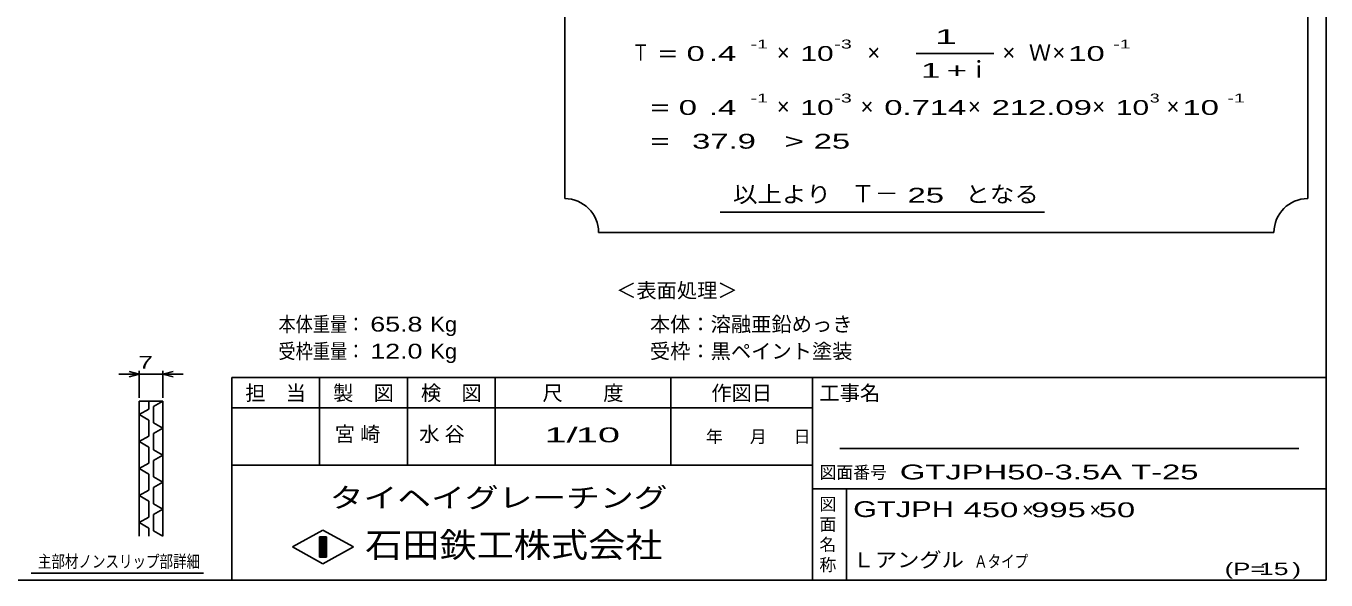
# Model space of a CAD drawing. Units: millimetres, scale not verified. Extents: x -1820 to 1731, y -1282 to 1054.
# Drawn here: x -194 to 1731, y -1146 to -326 of the extents above; entities that cross this region are included whole.
import ezdxf
from ezdxf.enums import TextEntityAlignment as Align

# ---------------------------------------------------------------- set-up
doc = ezdxf.new("R2010")
doc.units = ezdxf.units.MM
doc.header["$LTSCALE"] = 10
for name, color, linetype, lineweight in [('0_2', 150, 'Continuous', 25), ('22', 4, 'Continuous', 25), ('24', 2, 'Continuous', 25), ('32', 4, 'Continuous', 25)]:
    doc.layers.add(name, color=color, linetype=linetype, lineweight=lineweight)
doc.styles.add('ベクトル', font='')
doc.styles.get('ベクトル').set_extended_font_data('ベクトル')

msp = doc.modelspace()

# ---------------------------------------------------------------- linework, layer by layer
at = {"layer": '0_2'}
for p, q in [((1731, 1053.5), (1731, -1146.5)), ((1731, -846.5), (111, -846.5)), ((111, -846.5), (111, -1146.5)), ((241, -846.5), (241, -976.5)), ((371, -976.5), (371, -846.5)), ((501, -846.5), (501, -976.5)), ((761, -976.5), (761, -846.5)), ((971, -846.5), (971, -1146.5)), ((971, -891.5), (111, -891.5)), ((1691, -951.5), (1011, -951.5)), ((111, -976.5), (971, -976.5)), ((971, -1011.5), (1731, -1011.5)), ((1021, -1146.5), (1021, -1011.5)), ((201, -1097.5), (246, -1072.5)), ((246, -1072.5), (291, -1097.5)), ((241, -1082.5), (251, -1082.5)), ((241, -1112.5), (241, -1082.5)), ((241, -1082.5), (243, -1082.5)), ((243, -1082.5), (243, -1112.5)), ((245, -1112.5), (245, -1082.5)), ((245, -1082.5), (247, -1082.5)), ((247, -1082.5), (247, -1112.5)), ((249, -1112.5), (249, -1082.5)), ((249, -1082.5), (251, -1082.5)), ((251, -1082.5), (251, -1112.5)), ((251, -1082.5), (251, -1112.5)), ((246, -1122.5), (201, -1097.5)), ((251, -1112.5), (241, -1112.5)), ((243, -1112.5), (245, -1112.5)), ((291, -1097.5), (246, -1122.5)), ((247, -1112.5), (249, -1112.5)), ((1731, -1146.5), (-1729, -1146.5))]:
    msp.add_line(p, q, dxfattribs=at)
at = {"layer": '24', "color": 4}
for p, q in [((604, 968.5), (604, -581.5)), ((1704, -581.5), (1704, 968.5)), ((1124, -366.5), (1239, -366.5)), ((834, -601.5), (1314, -601.5)), ((654, -631.5), (1654, -631.5))]:
    msp.add_line(p, q, dxfattribs=at)
for centre, start, end in [((604, -631.5), 0, 90), ((1704, -631.5), 90, 180)]:
    msp.add_arc(centre, 50, start, end, dxfattribs=at)
at = {"layer": '32'}
for p, q in [((-26, -841.5), (-56, -841.5)), ((-26, -841.5), (-41, -837.5)), ((-41, -845.5), (-26, -841.5)), ((-26, -876.5), (-26, -836.5)), ((-26, -841.5), (9, -841.5)), ((9, -836.5), (9, -876.5)), ((9, -841.5), (24, -837.5)), ((24, -845.5), (9, -841.5)), ((9, -841.5), (39, -841.5)), ((-26, -881.5), (9, -881.5)), ((-26, -1081.5), (-26, -881.5)), ((-12, -881.5), (-12, -893.5)), ((9, -881.5), (-5, -889.5)), ((9, -881.5), (9, -1081.5)), ((-12, -893.5), (-26, -901.5)), ((-26, -901.5), (-12, -909.5)), ((-5, -889.5), (-5, -913.5)), ((-12, -909.5), (-12, -933.5)), ((-5, -913.5), (9, -921.5)), ((9, -921.5), (-5, -929.5)), ((-12, -933.5), (-26, -941.5)), ((-26, -941.5), (-12, -949.5)), ((-5, -929.5), (-5, -953.5)), ((-12, -949.5), (-12, -973.5)), ((-5, -953.5), (9, -961.5)), ((9, -961.5), (-5, -969.5)), ((-12, -973.5), (-26, -981.5)), ((-26, -981.5), (-12, -989.5)), ((-5, -969.5), (-5, -993.5)), ((-12, -989.5), (-12, -1013.5)), ((-5, -993.5), (9, -1001.5)), ((-12, -1013.5), (-26, -1021.5)), ((9, -1001.5), (-5, -1009.5)), ((-5, -1009.5), (-5, -1033.5)), ((-26, -1021.5), (-12, -1029.5)), ((-12, -1029.5), (-12, -1053.5)), ((-5, -1033.5), (9, -1041.5)), ((-12, -1053.5), (-26, -1061.5)), ((9, -1041.5), (-5, -1049.5)), ((-5, -1049.5), (-5, -1073.5)), ((-26, -1061.5), (-12, -1069.5)), ((-12, -1069.5), (-12, -1081.5)), ((-5, -1073.5), (9, -1081.5)), ((69, -1136.5), (-186, -1136.5))]:
    msp.add_line(p, q, dxfattribs=at)

# ---------------------------------------------------------------- texts
at = {"layer": '0_2', "style": 'ベクトル'}
for s, height, p in [('担\u3000当', 21.99, (131, -869.5)), ('製\u3000図', 21.99, (261, -869.5)), ('検\u3000図', 21.99, (391, -869.5)), ('尺\u3000\u3000度', 21.99, (571, -869.5)), ('作図日', 21.99, (821, -869.5)), ('工事名', 21.99, (981, -869.5)), ('年', 18.3, (813, -934)), ('月', 18.3, (878, -934)), ('日', 18.3, (943, -934)), ('図面番号', 18.33, (981, -987)), ('図', 18.3, (981, -1034)), ('面', 18.3, (981, -1064)), ('名', 18.3, (981, -1094)), ('称', 18.3, (981, -1124))]:
    msp.add_text(s, height=height, dxfattribs=at).set_placement(p, align=Align.MIDDLE_LEFT)
at = {"layer": '0_2', "color": 222, "style": 'ベクトル'}
for s, height, width, p in [('タイヘイグレーチング', 29.33, 1.25, (256, -1024.5)), ('石田鉄工株式会社', 36.66, 1.1, (308.5, -1094.5))]:
    msp.add_text(s, height=height, dxfattribs=dict(at, width=width)).set_placement(p, align=Align.MIDDLE_LEFT)
at = {"layer": '22', "color": 2, "style": 'ベクトル'}
for s, height, p in [('＜表面処理＞', 21.99, (680, -717.5)), ('本体：', 21.99, (730, -767.5)), ('溶融亜鉛めっき', 21.99, (820, -767.5)), ('受枠：', 21.99, (730, -807.5)), ('黒ペイント塗装', 21.99, (820, -807.5)), ('×', 22, (1281, -1042.5)), ('×', 22, (1381, -1042.5))]:
    msp.add_text(s, height=height, dxfattribs=at).set_placement(p, align=Align.MIDDLE_LEFT)
for s, height, width, p in [('本体重量：', 21.99, 0.85, (180, -767.5)), (' 65.8', 21.99, 1.35, (305, -767.5)), ('Kg', 21.99, 1.1, (405, -767.5)), ('受枠重量：', 21.99, 0.85, (180, -807.5)), (' 12.0', 21.99, 1.35, (305, -807.5)), ('Kg', 21.99, 1.1, (405, -807.5)), ('1/', 21.99, 2, (574, -931.5)), (' 10 ', 21.99, 2, (604, -931.5)), ('GTJPH50-3.5A T-25                  ', 21.99, 1.65, (1100, -986.5)), ('GTJPH', 23.46, 1.45, (1031, -1041.5)), (' 450 ', 21.99, 1.65, (1181, -1042.5)), (' 995 ', 21.99, 1.65, (1281, -1042.5)), (' 50 ', 21.99, 1.65, (1381, -1042.5)), ('Ｌアングル', 21.99, 1.1, (1030, -1116.5)), ('Ａタイプ', 18.33, 0.8, (1210, -1119)), ('(P=', 18.33, 1.55, (1581, -1130)), (' 15 ', 18.33, 1.6, (1621, -1130)), (')', 18.3, 1.6, (1681, -1130))]:
    msp.add_text(s, height=height, dxfattribs=dict(at, width=width)).set_placement(p, align=Align.MIDDLE_LEFT)
at = {"layer": '22', "color": 2, "char_height": 21.99, "attachment_point": 4, "style": 'ベクトル'}
for s, insert in [('\\T1.25;宮崎\u3000', (263.5, -931.5)), ('\\T1.25;水谷\u3000', (388.5, -931.5))]:
    msp.add_mtext(s, dxfattribs=dict(at, insert=insert))
at = {"layer": '24', "style": 'ベクトル'}
for s, height, width, p in [('-1', 13.2, 1.65, (879, -352.5)), ('-3', 13.2, 1.65, (1003, -352.5)), ('-1', 13.2, 1.65, (1416, -352.5)), ('Ｔ', 24.2, 0.75, (704, -365)), (' = 0', 21.99, 1.65, (729, -366.5)), (' .4 ', 21.99, 1.65, (804, -366.5)), ('10', 21.99, 1.5, (953, -366.5)), (' 10 ', 21.99, 1.65, (1336, -366.5)), ('  = 0', 21.99, 1.65, (704, -446.5)), (' .4 ', 21.99, 1.65, (804, -446.5)), ('-1', 13.2, 1.65, (879, -432.5)), ('10', 21.99, 1.5, (953, -446.5)), ('-3', 13.2, 1.65, (1003, -432.5)), ('0.714', 21.99, 1.65, (1077, -446.5)), ('212.09', 21.99, 1.65, (1236, -446.5)), ('10', 21.99, 1.5, (1420, -446.5)), ('3', 13.2, 1.5, (1470, -432.5)), (' 10 ', 21.99, 1.65, (1505, -446.5)), ('-1', 13.2, 1.65, (1585, -432.5)), ('  =', 21.99, 1.65, (704, -496.5)), (' 37.9', 21.99, 1.65, (779, -496.5)), ('>', 22, 1.7, (929, -496.5)), (' 25 ', 21.99, 1.65, (959, -496.5)), ('以上より\u3000', 24.19, 1.1, (853, -575)), (' 25 ', 21.99, 1.65, (1098, -576.5)), ('となる', 24.19, 1.1, (1197, -575))]:
    msp.add_text(s, height=height, dxfattribs=dict(at, width=width)).set_placement(p, align=Align.MIDDLE_LEFT)
for s, height, p in [('×', 24.2, (918, -365)), ('×', 24.2, (1052, -365)), ('×', 24.2, (1252, -365)), ('Ｗ', 24.2, (1291, -365)), ('×', 24.2, (1326, -365)), ('ｉ', 24.2, (1200.5, -390)), ('×', 24.2, (918, -445)), ('×', 24.2, (1042, -445)), ('×', 24.2, (1201, -445)), ('×', 24.2, (1385, -445)), ('×', 24.2, (1495, -445)), ('Ｔ－', 25.66, (1028, -574))]:
    msp.add_text(s, height=height, dxfattribs=at).set_placement(p, align=Align.MIDDLE_LEFT)
at = {"layer": '24', "char_height": 21.99, "attachment_point": 4, "style": 'ベクトル'}
for s, insert in [('\\T1.25;\\W2;\\~1\\~', (1131.5, -341.5)), ('\\T1.33;\\W1.75;1+', (1131.5, -391.5))]:
    msp.add_mtext(s, dxfattribs=dict(at, insert=insert))
at = {"layer": '32', "color": 2, "style": 'ベクトル'}
for s, width, p in [(' 7 ', 1.6, (-38.5, -824)), ('主部材ノンスリップ部詳細', 0.8, (-176, -1119))]:
    msp.add_text(s, height=18.33, dxfattribs=dict(at, width=width)).set_placement(p, align=Align.MIDDLE_LEFT)

doc.saveas('drawing.dxf')
